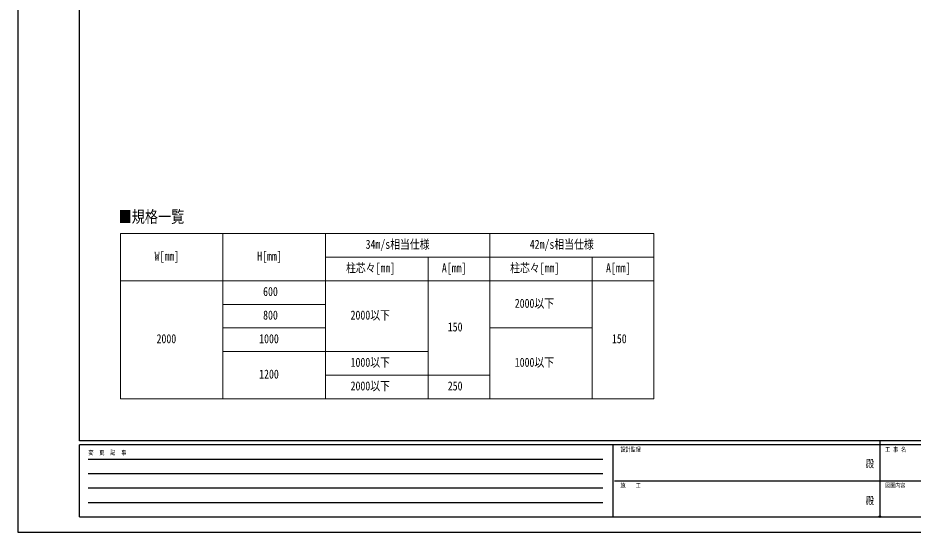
# Model space of a CAD drawing. Units: millimetres, scale not verified. Extents: x -4205 to 4205, y -2970 to 2970.
# Drawn here: x -4205 to 157, y -2970 to -464 of the extents above; entities that cross this region are included whole.
import ezdxf
from ezdxf.enums import TextEntityAlignment as Align

# ---------------------------------------------------------------- set-up
doc = ezdxf.new("R2010")
doc.units = ezdxf.units.MM
doc.header["$LTSCALE"] = 16
doc.header["$PDMODE"] = 32
doc.header["$PDSIZE"] = 8
doc.layers.add('0-1_TABLE1', color=7, linetype='Continuous', lineweight=18)
doc.layers.add('0-2_USER1', color=3, linetype='Continuous')
doc.layers.add('0-5_YKK_ZWAK', color=7, linetype='Continuous')
doc.styles.add('ＭＳ ゴシック', font='')
doc.styles.get('ＭＳ ゴシック').set_extended_font_data('MS Gothic')

msp = doc.modelspace()

# ---------------------------------------------------------------- linework, layer by layer
at = {"layer": '0-1_TABLE1'}
for p, q in [((-3705.71, -1515.3), (-1105.71, -1515.3)), ((-3705.71, -1515.3), (-3705.71, -2320.3)), ((-3205.71, -1515.3), (-3205.71, -2320.3)), ((-2705.71, -1515.3), (-2705.71, -2320.3)), ((-1905.71, -1515.3), (-1905.71, -2320.3)), ((-2705.71, -1630.3), (-1105.71, -1630.3)), ((-2205.71, -1630.3), (-2205.71, -2320.3)), ((-1405.71, -1630.3), (-1405.71, -2320.3)), ((-3705.71, -1745.3), (-1105.71, -1745.3)), ((-3205.71, -1860.3), (-2705.71, -1860.3)), ((-3205.71, -1975.3), (-2705.71, -1975.3)), ((-1905.71, -1975.3), (-1405.71, -1975.3)), ((-3205.71, -2090.3), (-2205.71, -2090.3)), ((-2705.71, -2205.3), (-1905.71, -2205.3))]:
    msp.add_line(p, q, dxfattribs=at)
for points in [[(-1105.71, -1515.3), (-1105.71, -1630.3), (-1105.71, -2320.3)], [(-3705.71, -2320.3), (-2705.71, -2320.3), (-1905.71, -2320.3), (-1105.71, -2320.3)]]:
    msp.add_lwpolyline(points, dxfattribs=at)
at = {"layer": '0-5_YKK_ZWAK'}
for p, q in [((-3904.98, -2525), (-3904.98, 2775)), ((3895.02, -2525), (-3904.98, -2525)), ((-4.98, -2525), (-4.98, -2895)), ((-1304.98, -2545), (-3904.98, -2545)), ((-3904.98, -2895), (-3904.98, -2545)), ((-1304.98, -2545), (-1304.98, -2895)), ((-4.98, -2545), (-1304.98, -2545)), ((1295.02, -2545), (-4.98, -2545)), ((-3862.48, -2615), (-1354.98, -2615)), ((-3862.48, -2685), (-1354.98, -2685)), ((-1297.48, -2720), (-4.98, -2720)), ((-4.98, -2720), (1295.02, -2720)), ((-3862.48, -2755), (-1354.98, -2755)), ((-3862.48, -2825), (-1354.98, -2825)), ((-3904.98, -2895), (-1304.98, -2895)), ((-1304.98, -2895), (-4.98, -2895)), ((-4.98, -2895), (1295.02, -2895))]:
    msp.add_line(p, q, dxfattribs=at)
msp.add_lwpolyline([(-4205, -2970), (4205, -2970), (4205, 2970), (-4205, 2970)], close=True, dxfattribs=at)
msp.add_point((-4.98, -2895), dxfattribs=at)

# ---------------------------------------------------------------- texts
at = {"layer": '0-1_TABLE1', "style": 'ＭＳ ゴシック', "width": 0.8}
for s, p in [('34m/s相当仕様', (-2510.51, -1602.8)), ('42m/s相当仕様', (-1710.51, -1602.8)), ('W[㎜]', (-3538.91, -1660.3)), ('H[㎜]', (-3038.91, -1660.3)), ('柱芯々[㎜]', (-2606.11, -1717.8)), ('A[㎜]', (-2138.91, -1717.8)), ('柱芯々[㎜]', (-1806.11, -1717.8)), ('A[㎜]', (-1338.91, -1717.8)), ('600', (-3010.11, -1832.8)), ('2000以下', (-1783.71, -1890.3)), ('800', (-3010.11, -1947.8)), ('2000以下', (-2583.71, -1947.8)), ('150', (-2110.11, -2005.3)), ('2000', (-3529.31, -2062.8)), ('1000', (-3029.31, -2062.8)), ('150', (-1310.11, -2062.8)), ('1000以下', (-2583.71, -2177.8)), ('1000以下', (-1783.71, -2177.8)), ('1200', (-3029.31, -2235.3)), ('2000以下', (-2583.71, -2292.8)), ('250', (-2110.11, -2292.8))]:
    msp.add_text(s, height=43.99, dxfattribs=at).set_placement(p, align=Align.BOTTOM_LEFT)
at = {"layer": '0-2_USER1', "style": 'ＭＳ ゴシック', "width": 0.8}
msp.add_text('■規格一覧', height=58.65, dxfattribs=at).set_placement((-3714.24, -1479.72), align=Align.BOTTOM_LEFT)
at = {"layer": '0-5_YKK_ZWAK', "style": 'ＭＳ ゴシック', "width": 0.8}
for s, height, p in [('変  更  記  事', 21.99, (-3861.31, -2600)), ('設計監理', 21.99, (-1268.31, -2585)), ('工 事 名', 21.99, (21.27, -2585)), ('殿', 36.66, (-73.67, -2665.83)), ('施\u3000\u3000工', 21.99, (-1268.31, -2760)), ('図面内容', 21.99, (21.27, -2760)), ('殿', 36.66, (-73.67, -2845.83))]:
    msp.add_text(s, height=height, dxfattribs=at).set_placement(p, align=Align.BOTTOM_LEFT)

doc.saveas('drawing.dxf')
